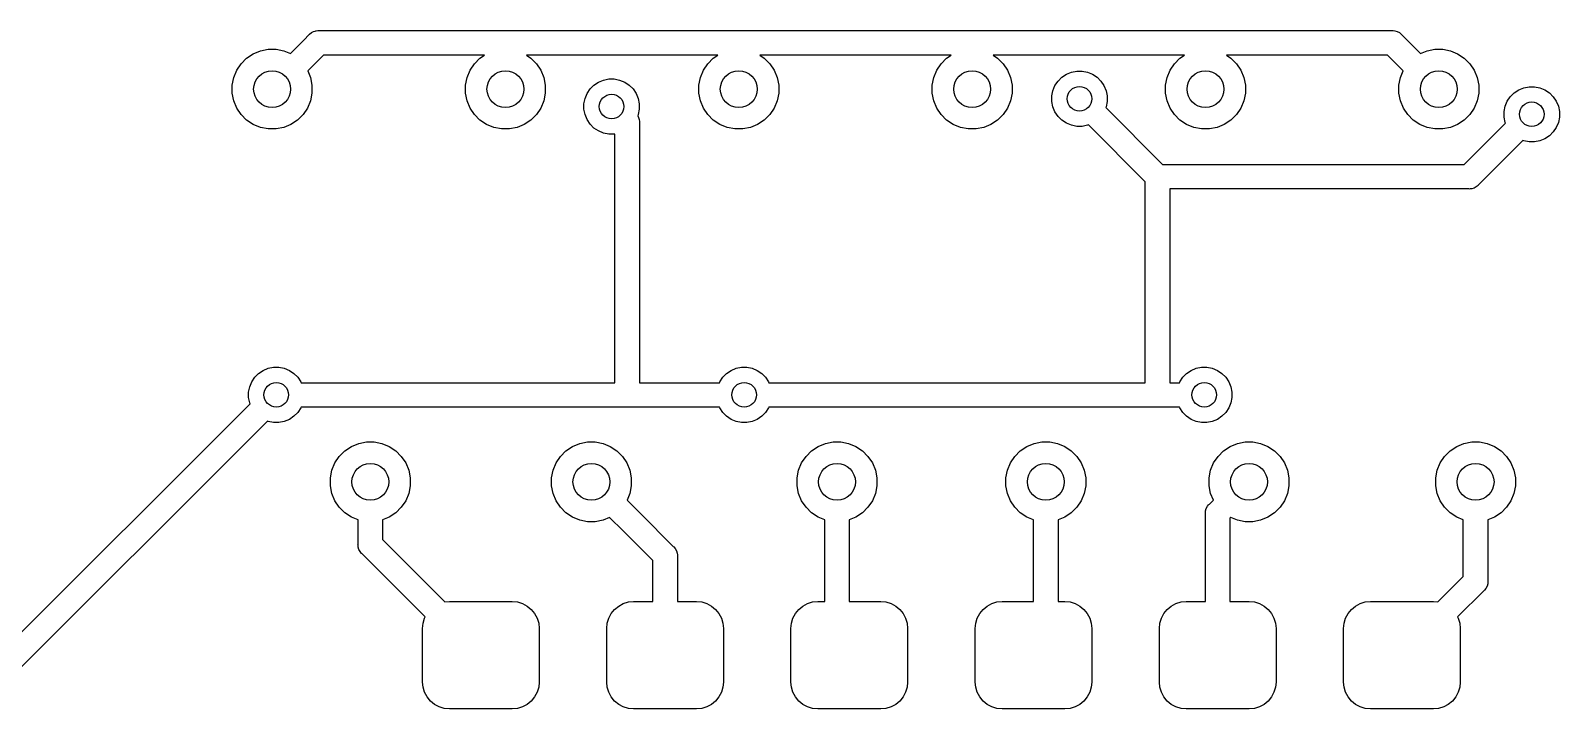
# Model space of a CAD drawing. Extents: x 1 to 84, y 1 to 137.
# Drawn here: x 20.23 to 32.68, y 125.76 to 131.38 of the extents above; entities that cross this region are included whole.
import ezdxf

# ---------------------------------------------------------------- set-up
doc = ezdxf.new("R2010")
doc.units = 0
doc.layers.add('BLACK', color=7, linetype='CONTINUOUS')

msp = doc.modelspace()

# ---------------------------------------------------------------- linework, layer by layer
at = {"layer": 'BLACK', "linetype": 'CONTINUOUS'}
for p, q in [((22.4578, 131.299), (22.5023, 131.344)), ((22.5023, 131.344), (22.5054, 131.348)), ((22.5054, 131.348), (22.5207, 131.36)), ((22.5207, 131.36), (22.538, 131.369)), ((22.538, 131.369), (22.5512, 131.373)), ((22.5512, 131.373), (22.5569, 131.375)), ((22.5569, 131.375), (22.5589, 131.375)), ((22.5589, 131.375), (22.5716, 131.377)), ((22.5716, 131.377), (22.5716, 131.377)), ((22.5716, 131.377), (22.5765, 131.377)), ((22.5765, 131.377), (22.5814, 131.377)), ((22.5814, 131.377), (24.0811, 131.377)), ((24.0811, 131.377), (24.086, 131.377)), ((24.086, 131.377), (24.0909, 131.377)), ((24.0909, 131.377), (25.9861, 131.377)), ((25.9861, 131.377), (25.991, 131.377)), ((25.991, 131.377), (25.9959, 131.377)), ((25.9959, 131.377), (27.8276, 131.377)), ((27.8276, 131.377), (27.8325, 131.377)), ((27.8325, 131.377), (27.8374, 131.377)), ((27.8374, 131.377), (29.8386, 131.377)), ((29.8386, 131.377), (29.8435, 131.377)), ((29.8435, 131.377), (29.8484, 131.377)), ((29.8484, 131.377), (31.3186, 131.377)), ((31.3186, 131.377), (31.3235, 131.377)), ((31.3235, 131.377), (31.3284, 131.377)), ((31.3284, 131.377), (31.3284, 131.377)), ((31.3284, 131.377), (31.3431, 131.375)), ((31.3431, 131.375), (31.362, 131.369)), ((31.362, 131.369), (31.3793, 131.36)), ((31.3793, 131.36), (31.3945, 131.348)), ((31.3945, 131.348), (31.3977, 131.344)), ((31.3977, 131.344), (31.5513, 131.19)), ((22.0461, 131.188), (22.1052, 131.213)), ((22.1052, 131.213), (22.168, 131.225)), ((22.168, 131.225), (22.232, 131.225)), ((22.232, 131.225), (22.2948, 131.213)), ((22.2948, 131.213), (22.3487, 131.19)), ((22.3487, 131.19), (22.4578, 131.299)), ((22.4578, 131.299), (22.4578, 131.299)), ((31.5513, 131.19), (31.6052, 131.213)), ((31.6052, 131.213), (31.668, 131.225)), ((31.668, 131.225), (31.732, 131.225)), ((31.732, 131.225), (31.7948, 131.213)), ((31.7948, 131.213), (31.8539, 131.188)), ((21.912, 131.054), (21.9476, 131.107)), ((21.9476, 131.107), (21.9928, 131.152)), ((21.9928, 131.152), (22.0461, 131.188)), ((22.5992, 131.158), (22.4902, 131.049)), ((22.6179, 131.177), (22.5992, 131.158)), ((22.5992, 131.158), (22.5992, 131.158)), ((23.9288, 131.177), (22.6179, 131.177)), ((23.812, 131.054), (23.8476, 131.107)), ((23.8476, 131.107), (23.8928, 131.152)), ((23.8928, 131.152), (23.9288, 131.177)), ((25.8288, 131.177), (24.2712, 131.177)), ((24.2712, 131.177), (24.3072, 131.152)), ((24.3072, 131.152), (24.3524, 131.107)), ((24.3524, 131.107), (24.388, 131.054)), ((25.712, 131.054), (25.7476, 131.107)), ((25.7476, 131.107), (25.7928, 131.152)), ((25.7928, 131.152), (25.8288, 131.177)), ((27.7288, 131.177), (26.1712, 131.177)), ((26.1712, 131.177), (26.2072, 131.152)), ((26.2072, 131.152), (26.2524, 131.107)), ((26.2524, 131.107), (26.288, 131.054)), ((27.612, 131.054), (27.6476, 131.107)), ((27.6476, 131.107), (27.6928, 131.152)), ((27.6928, 131.152), (27.7288, 131.177)), ((29.6288, 131.177), (28.0712, 131.177)), ((28.0712, 131.177), (28.1072, 131.152)), ((28.1072, 131.152), (28.1524, 131.107)), ((28.1524, 131.107), (28.188, 131.054)), ((29.512, 131.054), (29.5476, 131.107)), ((29.5476, 131.107), (29.5928, 131.152)), ((29.5928, 131.152), (29.6288, 131.177)), ((31.2821, 131.177), (29.9712, 131.177)), ((29.9712, 131.177), (30.0072, 131.152)), ((30.0072, 131.152), (30.0524, 131.107)), ((30.0524, 131.107), (30.088, 131.054)), ((31.4098, 131.049), (31.2821, 131.177)), ((31.8539, 131.188), (31.9072, 131.152)), ((31.9072, 131.152), (31.9524, 131.107)), ((31.9524, 131.107), (31.988, 131.054)), ((21.875, 130.932), (21.8875, 130.995)), ((21.8875, 130.995), (21.912, 131.054)), ((22.4902, 131.049), (22.5125, 130.995)), ((22.5125, 130.995), (22.525, 130.932)), ((23.775, 130.932), (23.7875, 130.995)), ((23.7875, 130.995), (23.812, 131.054)), ((24.388, 131.054), (24.4125, 130.995)), ((24.4125, 130.995), (24.425, 130.932)), ((24.8579, 130.957), (24.8989, 130.974)), ((24.8989, 130.974), (24.9423, 130.983)), ((24.9423, 130.983), (24.9867, 130.983)), ((24.9867, 130.983), (25.0301, 130.974)), ((25.0301, 130.974), (25.0711, 130.957)), ((25.675, 130.932), (25.6875, 130.995)), ((25.6875, 130.995), (25.712, 131.054)), ((26.288, 131.054), (26.3125, 130.995)), ((26.3125, 130.995), (26.325, 130.932)), ((27.575, 130.932), (27.5875, 130.995)), ((27.5875, 130.995), (27.612, 131.054)), ((28.188, 131.054), (28.2125, 130.995)), ((28.2125, 130.995), (28.225, 130.932)), ((28.5751, 130.928), (28.5997, 130.965)), ((28.5997, 130.965), (28.6311, 130.996)), ((28.6311, 130.996), (28.6679, 131.021)), ((28.6679, 131.021), (28.7089, 131.038)), ((28.7089, 131.038), (28.7523, 131.046)), ((28.7523, 131.046), (28.7967, 131.046)), ((28.7967, 131.046), (28.8401, 131.038)), ((28.8401, 131.038), (28.8811, 131.021)), ((28.8811, 131.021), (28.9179, 130.996)), ((28.9179, 130.996), (28.9493, 130.965)), ((28.9493, 130.965), (28.9739, 130.928)), ((29.475, 130.932), (29.4875, 130.995)), ((29.4875, 130.995), (29.512, 131.054)), ((30.088, 131.054), (30.1125, 130.995)), ((30.1125, 130.995), (30.125, 130.932)), ((31.375, 130.932), (31.3875, 130.995)), ((31.3875, 130.995), (31.4098, 131.049)), ((31.988, 131.054), (32.0125, 130.995)), ((32.0125, 130.995), (32.025, 130.932)), ((21.875, 130.868), (21.875, 130.932)), ((21.8875, 130.805), (21.875, 130.868)), ((22.525, 130.868), (22.5125, 130.805)), ((22.525, 130.932), (22.525, 130.868)), ((23.775, 130.868), (23.775, 130.932)), ((23.7875, 130.805), (23.775, 130.868)), ((24.425, 130.868), (24.4125, 130.805)), ((24.425, 130.932), (24.425, 130.868)), ((24.7481, 130.824), (24.7651, 130.865)), ((24.7651, 130.865), (24.7897, 130.901)), ((24.7897, 130.901), (24.8211, 130.933)), ((24.8211, 130.933), (24.8579, 130.957)), ((25.0711, 130.957), (25.1079, 130.933)), ((25.1079, 130.933), (25.1393, 130.901)), ((25.1393, 130.901), (25.1639, 130.865)), ((25.1639, 130.865), (25.1809, 130.824)), ((25.675, 130.868), (25.675, 130.932)), ((25.6875, 130.805), (25.675, 130.868)), ((26.325, 130.868), (26.3125, 130.805)), ((26.325, 130.932), (26.325, 130.868)), ((27.575, 130.868), (27.575, 130.932)), ((27.5875, 130.805), (27.575, 130.868)), ((28.225, 130.868), (28.2125, 130.805)), ((28.225, 130.932), (28.225, 130.868)), ((28.5495, 130.844), (28.5581, 130.887)), ((28.5495, 130.799), (28.5495, 130.844)), ((28.5581, 130.887), (28.5751, 130.928)), ((28.9739, 130.928), (28.9909, 130.887)), ((28.9909, 130.887), (28.9995, 130.844)), ((28.9995, 130.844), (28.9995, 130.799)), ((29.475, 130.868), (29.475, 130.932)), ((29.4875, 130.805), (29.475, 130.868)), ((30.125, 130.868), (30.1125, 130.805)), ((30.125, 130.932), (30.125, 130.868)), ((31.375, 130.868), (31.375, 130.932)), ((31.3875, 130.805), (31.375, 130.868)), ((32.025, 130.868), (32.0125, 130.805)), ((32.025, 130.932), (32.025, 130.868)), ((32.2827, 130.838), (32.3141, 130.869)), ((32.3141, 130.869), (32.3509, 130.894)), ((32.3509, 130.894), (32.3919, 130.911)), ((32.3919, 130.911), (32.4353, 130.919)), ((32.4353, 130.919), (32.4797, 130.919)), ((32.4797, 130.919), (32.5231, 130.911)), ((32.5231, 130.911), (32.5641, 130.894)), ((32.5641, 130.894), (32.6009, 130.869)), ((32.6009, 130.869), (32.6323, 130.838)), ((21.912, 130.746), (21.8875, 130.805)), ((21.9476, 130.693), (21.912, 130.746)), ((22.488, 130.746), (22.4524, 130.693)), ((22.5125, 130.805), (22.488, 130.746)), ((23.812, 130.746), (23.7875, 130.805)), ((23.8476, 130.693), (23.812, 130.746)), ((24.388, 130.746), (24.3524, 130.693)), ((24.4125, 130.805), (24.388, 130.746)), ((24.7395, 130.78), (24.7481, 130.824)), ((24.7395, 130.736), (24.7395, 130.78)), ((24.7481, 130.692), (24.7395, 130.736)), ((25.1809, 130.824), (25.1895, 130.78)), ((25.1895, 130.736), (25.1809, 130.692)), ((25.1895, 130.78), (25.1895, 130.736)), ((25.712, 130.746), (25.6875, 130.805)), ((25.7476, 130.693), (25.712, 130.746)), ((26.288, 130.746), (26.2524, 130.693)), ((26.3125, 130.805), (26.288, 130.746)), ((27.612, 130.746), (27.5875, 130.805)), ((27.6476, 130.693), (27.612, 130.746)), ((28.188, 130.746), (28.1524, 130.693)), ((28.2125, 130.805), (28.188, 130.746)), ((28.5581, 130.756), (28.5495, 130.799)), ((28.5751, 130.715), (28.5581, 130.756)), ((28.5997, 130.678), (28.5751, 130.715)), ((28.9909, 130.756), (28.9881, 130.749)), ((28.9881, 130.749), (29.4509, 130.286)), ((28.9995, 130.799), (28.9909, 130.756)), ((29.512, 130.746), (29.4875, 130.805)), ((29.5476, 130.693), (29.512, 130.746)), ((30.088, 130.746), (30.0524, 130.693)), ((30.1125, 130.805), (30.088, 130.746)), ((31.412, 130.746), (31.3875, 130.805)), ((31.4476, 130.693), (31.412, 130.746)), ((31.988, 130.746), (31.9524, 130.693)), ((32.0125, 130.805), (31.988, 130.746)), ((32.2325, 130.717), (32.2411, 130.76)), ((32.2325, 130.672), (32.2325, 130.717)), ((32.2411, 130.76), (32.2581, 130.801)), ((32.2581, 130.801), (32.2827, 130.838)), ((32.6323, 130.838), (32.6569, 130.801)), ((32.6569, 130.801), (32.6739, 130.76)), ((32.6739, 130.76), (32.6825, 130.717)), ((32.6825, 130.717), (32.6825, 130.672)), ((21.9928, 130.648), (21.9476, 130.693)), ((22.0461, 130.612), (21.9928, 130.648)), ((22.1052, 130.587), (22.0461, 130.612)), ((22.3539, 130.612), (22.2948, 130.587)), ((22.4072, 130.648), (22.3539, 130.612)), ((22.4524, 130.693), (22.4072, 130.648)), ((23.8928, 130.648), (23.8476, 130.693)), ((23.9461, 130.612), (23.8928, 130.648)), ((24.0052, 130.587), (23.9461, 130.612)), ((24.2539, 130.612), (24.1948, 130.587)), ((24.3072, 130.648), (24.2539, 130.612)), ((24.3524, 130.693), (24.3072, 130.648)), ((24.7651, 130.651), (24.7481, 130.692)), ((24.7897, 130.615), (24.7651, 130.651)), ((24.8211, 130.583), (24.7897, 130.615)), ((25.1809, 130.692), (25.177, 130.683)), ((25.177, 130.683), (25.1843, 130.669)), ((25.1843, 130.669), (25.1901, 130.651)), ((25.1901, 130.651), (25.1915, 130.636)), ((25.1915, 130.636), (25.1915, 130.636)), ((25.1915, 130.636), (25.192, 130.631)), ((25.192, 130.631), (25.1915, 130.626)), ((25.1915, 130.626), (25.1915, 128.508)), ((25.7928, 130.648), (25.7476, 130.693)), ((25.8461, 130.612), (25.7928, 130.648)), ((25.9052, 130.587), (25.8461, 130.612)), ((26.1539, 130.612), (26.0948, 130.587)), ((26.2072, 130.648), (26.1539, 130.612)), ((26.2524, 130.693), (26.2072, 130.648)), ((27.6928, 130.648), (27.6476, 130.693)), ((27.7461, 130.612), (27.6928, 130.648)), ((27.8052, 130.587), (27.7461, 130.612)), ((28.0539, 130.612), (27.9948, 130.587)), ((28.1072, 130.648), (28.0539, 130.612)), ((28.1524, 130.693), (28.1072, 130.648)), ((28.6311, 130.647), (28.5997, 130.678)), ((28.6679, 130.622), (28.6311, 130.647)), ((28.7089, 130.605), (28.6679, 130.622)), ((28.7523, 130.596), (28.7089, 130.605)), ((28.7967, 130.596), (28.7523, 130.596)), ((28.8401, 130.605), (28.7967, 130.596)), ((28.8467, 130.608), (28.8401, 130.605)), ((29.3095, 130.145), (28.8467, 130.608)), ((29.5928, 130.648), (29.5476, 130.693)), ((29.6461, 130.612), (29.5928, 130.648)), ((29.7052, 130.587), (29.6461, 130.612)), ((29.9539, 130.612), (29.8948, 130.587)), ((30.0072, 130.648), (29.9539, 130.612)), ((30.0524, 130.693), (30.0072, 130.648)), ((31.4928, 130.648), (31.4476, 130.693)), ((31.5461, 130.612), (31.4928, 130.648)), ((31.6052, 130.587), (31.5461, 130.612)), ((31.8539, 130.612), (31.7948, 130.587)), ((31.9072, 130.648), (31.8539, 130.612)), ((31.9524, 130.693), (31.9072, 130.648)), ((31.9081, 130.286), (32.2439, 130.622)), ((32.2411, 130.629), (32.2325, 130.672)), ((32.2439, 130.622), (32.2411, 130.629)), ((32.6739, 130.629), (32.6569, 130.588)), ((32.6825, 130.672), (32.6739, 130.629)), ((22.168, 130.575), (22.1052, 130.587)), ((22.232, 130.575), (22.168, 130.575)), ((22.2948, 130.587), (22.232, 130.575)), ((24.068, 130.575), (24.0052, 130.587)), ((24.132, 130.575), (24.068, 130.575)), ((24.1948, 130.587), (24.132, 130.575)), ((24.8579, 130.559), (24.8211, 130.583)), ((24.8989, 130.542), (24.8579, 130.559)), ((24.9423, 130.533), (24.8989, 130.542)), ((24.9867, 130.533), (24.9423, 130.533)), ((24.9915, 130.534), (24.9867, 130.533)), ((24.9915, 128.508), (24.9915, 130.534)), ((25.968, 130.575), (25.9052, 130.587)), ((26.032, 130.575), (25.968, 130.575)), ((26.0948, 130.587), (26.032, 130.575)), ((27.868, 130.575), (27.8052, 130.587)), ((27.932, 130.575), (27.868, 130.575)), ((27.9948, 130.587), (27.932, 130.575)), ((29.768, 130.575), (29.7052, 130.587)), ((29.832, 130.575), (29.768, 130.575)), ((29.8948, 130.587), (29.832, 130.575)), ((31.668, 130.575), (31.6052, 130.587)), ((31.732, 130.575), (31.668, 130.575)), ((31.7948, 130.587), (31.732, 130.575)), ((32.3853, 130.481), (32.0237, 130.119)), ((32.3919, 130.478), (32.3853, 130.481)), ((32.4353, 130.469), (32.3919, 130.478)), ((32.4797, 130.469), (32.4353, 130.469)), ((32.5231, 130.478), (32.4797, 130.469)), ((32.5641, 130.495), (32.5231, 130.478)), ((32.6009, 130.52), (32.5641, 130.495)), ((32.6323, 130.551), (32.6009, 130.52)), ((32.6569, 130.588), (32.6323, 130.551)), ((29.4509, 130.286), (31.9081, 130.286)), ((29.3095, 128.508), (29.3095, 130.145)), ((31.988, 130.094), (31.9691, 130.088)), ((32.0053, 130.103), (31.988, 130.094)), ((32.0206, 130.115), (32.0053, 130.103)), ((32.0237, 130.119), (32.0206, 130.115)), ((31.9446, 130.087), (29.5095, 130.087)), ((29.5095, 130.087), (29.5095, 128.508)), ((31.9495, 130.086), (31.9446, 130.087)), ((31.9544, 130.087), (31.9495, 130.086)), ((31.9691, 130.088), (31.9544, 130.087)), ((31.9544, 130.087), (31.9544, 130.087)), ((22.0906, 128.583), (22.1274, 128.608)), ((22.1274, 128.608), (22.1684, 128.625)), ((22.1684, 128.625), (22.2118, 128.633)), ((22.2118, 128.633), (22.2562, 128.633)), ((22.2562, 128.633), (22.2996, 128.625)), ((22.2996, 128.625), (22.3406, 128.608)), ((22.3406, 128.608), (22.3774, 128.583)), ((25.9006, 128.583), (25.9374, 128.608)), ((25.9374, 128.608), (25.9784, 128.625)), ((25.9784, 128.625), (26.0218, 128.633)), ((26.0218, 128.633), (26.0662, 128.633)), ((26.0662, 128.633), (26.1096, 128.625)), ((26.1096, 128.625), (26.1506, 128.608)), ((26.1506, 128.608), (26.1874, 128.583)), ((29.6471, 128.583), (29.6839, 128.608)), ((29.6839, 128.608), (29.7249, 128.625)), ((29.7249, 128.625), (29.7683, 128.633)), ((29.7683, 128.633), (29.8127, 128.633)), ((29.8127, 128.633), (29.8561, 128.625)), ((29.8561, 128.625), (29.8971, 128.608)), ((29.8971, 128.608), (29.9339, 128.583)), ((22.009, 128.431), (22.0176, 128.474)), ((22.0176, 128.474), (22.0346, 128.515)), ((22.0346, 128.515), (22.0592, 128.552)), ((22.0592, 128.552), (22.0906, 128.583)), ((22.3774, 128.583), (22.4088, 128.552)), ((22.4088, 128.552), (22.4334, 128.515)), ((22.4334, 128.515), (22.4361, 128.508)), ((22.4361, 128.508), (24.9915, 128.508)), ((25.1915, 128.508), (25.8419, 128.508)), ((25.8419, 128.508), (25.8446, 128.515)), ((25.8446, 128.515), (25.8692, 128.552)), ((25.8692, 128.552), (25.9006, 128.583)), ((26.1874, 128.583), (26.2188, 128.552)), ((26.2188, 128.552), (26.2434, 128.515)), ((26.2434, 128.515), (26.2461, 128.508)), ((26.2461, 128.508), (29.3095, 128.508)), ((29.5095, 128.508), (29.5884, 128.508)), ((29.5884, 128.508), (29.5911, 128.515)), ((29.5911, 128.515), (29.6157, 128.552)), ((29.6157, 128.552), (29.6471, 128.583)), ((29.9339, 128.583), (29.9653, 128.552)), ((29.9653, 128.552), (29.9899, 128.515)), ((29.9899, 128.515), (30.0069, 128.474)), ((30.0069, 128.474), (30.0155, 128.431)), ((22.009, 128.386), (22.009, 128.431)), ((22.0176, 128.343), (22.009, 128.386)), ((30.0155, 128.386), (30.0069, 128.343)), ((30.0155, 128.431), (30.0155, 128.386)), ((19.5633, 125.879), (22.0204, 128.336)), ((22.0204, 128.336), (22.0176, 128.343)), ((22.3774, 128.234), (22.3406, 128.209)), ((22.4088, 128.265), (22.3774, 128.234)), ((22.4334, 128.302), (22.4088, 128.265)), ((22.4361, 128.308), (22.4334, 128.302)), ((25.0866, 128.308), (22.4361, 128.308)), ((25.0915, 128.308), (25.0866, 128.308)), ((25.0964, 128.308), (25.0915, 128.308)), ((25.8419, 128.308), (25.0964, 128.308)), ((25.8446, 128.302), (25.8419, 128.308)), ((25.8692, 128.265), (25.8446, 128.302)), ((25.9006, 128.234), (25.8692, 128.265)), ((25.9374, 128.209), (25.9006, 128.234)), ((26.1874, 128.234), (26.1506, 128.209)), ((26.2188, 128.265), (26.1874, 128.234)), ((26.2434, 128.302), (26.2188, 128.265)), ((26.2461, 128.308), (26.2434, 128.302)), ((29.4046, 128.308), (26.2461, 128.308)), ((29.4095, 128.308), (29.4046, 128.308)), ((29.4144, 128.308), (29.4095, 128.308)), ((29.5884, 128.308), (29.4144, 128.308)), ((29.5911, 128.302), (29.5884, 128.308)), ((29.6157, 128.265), (29.5911, 128.302)), ((29.6471, 128.234), (29.6157, 128.265)), ((29.6839, 128.209), (29.6471, 128.234)), ((29.9339, 128.234), (29.8971, 128.209)), ((29.9653, 128.265), (29.9339, 128.234)), ((29.9899, 128.302), (29.9653, 128.265)), ((30.0069, 128.343), (29.9899, 128.302)), ((22.1618, 128.195), (19.7305, 125.764)), ((22.1684, 128.192), (22.1618, 128.195)), ((22.2118, 128.183), (22.1684, 128.192)), ((22.2562, 128.183), (22.2118, 128.183)), ((22.2996, 128.192), (22.2562, 128.183)), ((22.3406, 128.209), (22.2996, 128.192)), ((25.9784, 128.192), (25.9374, 128.209)), ((26.0218, 128.183), (25.9784, 128.192)), ((26.0662, 128.183), (26.0218, 128.183)), ((26.1096, 128.192), (26.0662, 128.183)), ((26.1506, 128.209), (26.1096, 128.192)), ((29.7249, 128.192), (29.6839, 128.209)), ((29.7683, 128.183), (29.7249, 128.192)), ((29.8127, 128.183), (29.7683, 128.183)), ((29.8561, 128.192), (29.8127, 128.183)), ((29.8971, 128.209), (29.8561, 128.192)), ((22.7928, 127.952), (22.8461, 127.988)), ((22.8461, 127.988), (22.9052, 128.013)), ((22.9052, 128.013), (22.968, 128.025)), ((22.968, 128.025), (23.032, 128.025)), ((23.032, 128.025), (23.0948, 128.013)), ((23.0948, 128.013), (23.1539, 127.988)), ((23.1539, 127.988), (23.2072, 127.952)), ((24.5928, 127.952), (24.646, 127.988)), ((24.646, 127.988), (24.7052, 128.013)), ((24.7052, 128.013), (24.768, 128.025)), ((24.768, 128.025), (24.832, 128.025)), ((24.832, 128.025), (24.8948, 128.013)), ((24.8948, 128.013), (24.9539, 127.988)), ((24.9539, 127.988), (25.0072, 127.952)), ((26.5928, 127.952), (26.6461, 127.988)), ((26.6461, 127.988), (26.7052, 128.013)), ((26.7052, 128.013), (26.768, 128.025)), ((26.768, 128.025), (26.832, 128.025)), ((26.832, 128.025), (26.8948, 128.013)), ((26.8948, 128.013), (26.9539, 127.988)), ((26.9539, 127.988), (27.0072, 127.952)), ((28.2928, 127.952), (28.3461, 127.988)), ((28.3461, 127.988), (28.4052, 128.013)), ((28.4052, 128.013), (28.468, 128.025)), ((28.468, 128.025), (28.532, 128.025)), ((28.532, 128.025), (28.5948, 128.013)), ((28.5948, 128.013), (28.6539, 127.988)), ((28.6539, 127.988), (28.7072, 127.952)), ((29.9478, 127.952), (30.0011, 127.988)), ((30.0011, 127.988), (30.0602, 128.013)), ((30.0602, 128.013), (30.123, 128.025)), ((30.123, 128.025), (30.187, 128.025)), ((30.187, 128.025), (30.2498, 128.013)), ((30.2498, 128.013), (30.309, 127.988)), ((30.309, 127.988), (30.3622, 127.952)), ((31.7928, 127.952), (31.8461, 127.988)), ((31.8461, 127.988), (31.9052, 128.013)), ((31.9052, 128.013), (31.968, 128.025)), ((31.968, 128.025), (32.032, 128.025)), ((32.032, 128.025), (32.0948, 128.013)), ((32.0948, 128.013), (32.1539, 127.988)), ((32.1539, 127.988), (32.2072, 127.952)), ((22.6875, 127.795), (22.712, 127.854)), ((22.712, 127.854), (22.7476, 127.907)), ((22.7476, 127.907), (22.7928, 127.952)), ((23.2072, 127.952), (23.2524, 127.907)), ((23.2524, 127.907), (23.288, 127.854)), ((23.288, 127.854), (23.3125, 127.795)), ((24.4875, 127.795), (24.512, 127.854)), ((24.512, 127.854), (24.5475, 127.907)), ((24.5475, 127.907), (24.5928, 127.952)), ((25.0072, 127.952), (25.0524, 127.907)), ((25.0524, 127.907), (25.088, 127.854)), ((25.088, 127.854), (25.1125, 127.795)), ((26.4875, 127.795), (26.512, 127.854)), ((26.512, 127.854), (26.5476, 127.907)), ((26.5476, 127.907), (26.5928, 127.952)), ((27.0072, 127.952), (27.0524, 127.907)), ((27.0524, 127.907), (27.088, 127.854)), ((27.088, 127.854), (27.1125, 127.795)), ((28.1875, 127.795), (28.212, 127.854)), ((28.212, 127.854), (28.2476, 127.907)), ((28.2476, 127.907), (28.2928, 127.952)), ((28.7072, 127.952), (28.7524, 127.907)), ((28.7524, 127.907), (28.788, 127.854)), ((28.788, 127.854), (28.8125, 127.795)), ((29.8425, 127.795), (29.867, 127.854)), ((29.867, 127.854), (29.9026, 127.907)), ((29.9026, 127.907), (29.9478, 127.952)), ((30.3622, 127.952), (30.4075, 127.907)), ((30.4075, 127.907), (30.443, 127.854)), ((30.443, 127.854), (30.4675, 127.795)), ((31.6875, 127.795), (31.712, 127.854)), ((31.712, 127.854), (31.7476, 127.907)), ((31.7476, 127.907), (31.7928, 127.952)), ((32.2072, 127.952), (32.2524, 127.907)), ((32.2524, 127.907), (32.288, 127.854)), ((32.288, 127.854), (32.3125, 127.795)), ((22.675, 127.732), (22.6875, 127.795)), ((22.675, 127.668), (22.675, 127.732)), ((23.3125, 127.795), (23.325, 127.732)), ((23.325, 127.732), (23.325, 127.668)), ((24.475, 127.732), (24.4875, 127.795)), ((24.475, 127.668), (24.475, 127.732)), ((25.1125, 127.795), (25.125, 127.732)), ((25.125, 127.732), (25.125, 127.668)), ((26.475, 127.732), (26.4875, 127.795)), ((26.475, 127.668), (26.475, 127.732)), ((27.1125, 127.795), (27.125, 127.732)), ((27.125, 127.732), (27.125, 127.668)), ((28.175, 127.732), (28.1875, 127.795)), ((28.175, 127.668), (28.175, 127.732)), ((28.8125, 127.795), (28.825, 127.732)), ((28.825, 127.732), (28.825, 127.668)), ((29.83, 127.732), (29.8425, 127.795)), ((29.83, 127.668), (29.83, 127.732)), ((30.4675, 127.795), (30.48, 127.732)), ((30.48, 127.732), (30.48, 127.668)), ((31.675, 127.732), (31.6875, 127.795)), ((31.675, 127.668), (31.675, 127.732)), ((32.3125, 127.795), (32.325, 127.732)), ((32.325, 127.732), (32.325, 127.668)), ((22.6875, 127.605), (22.675, 127.668)), ((22.712, 127.546), (22.6875, 127.605)), ((23.3125, 127.605), (23.288, 127.546)), ((23.325, 127.668), (23.3125, 127.605)), ((24.4875, 127.605), (24.475, 127.668)), ((24.512, 127.546), (24.4875, 127.605)), ((25.1125, 127.605), (25.0902, 127.551)), ((25.125, 127.668), (25.1125, 127.605)), ((26.4875, 127.605), (26.475, 127.668)), ((26.512, 127.546), (26.4875, 127.605)), ((27.1125, 127.605), (27.088, 127.546)), ((27.125, 127.668), (27.1125, 127.605)), ((28.1875, 127.605), (28.175, 127.668)), ((28.212, 127.546), (28.1875, 127.605)), ((28.8125, 127.605), (28.788, 127.546)), ((28.825, 127.668), (28.8125, 127.605)), ((29.8425, 127.605), (29.83, 127.668)), ((29.8648, 127.551), (29.8425, 127.605)), ((30.4675, 127.605), (30.443, 127.546)), ((30.48, 127.668), (30.4675, 127.605)), ((31.6875, 127.605), (31.675, 127.668)), ((31.712, 127.546), (31.6875, 127.605)), ((32.3125, 127.605), (32.288, 127.546)), ((32.325, 127.668), (32.3125, 127.605)), ((22.7476, 127.493), (22.712, 127.546)), ((22.7928, 127.448), (22.7476, 127.493)), ((23.2524, 127.493), (23.2072, 127.448)), ((23.288, 127.546), (23.2524, 127.493)), ((24.5475, 127.493), (24.512, 127.546)), ((24.5928, 127.448), (24.5475, 127.493)), ((25.0902, 127.551), (25.1992, 127.442)), ((26.5476, 127.493), (26.512, 127.546)), ((26.5928, 127.448), (26.5476, 127.493)), ((27.0524, 127.493), (27.0072, 127.448)), ((27.088, 127.546), (27.0524, 127.493)), ((28.2476, 127.493), (28.212, 127.546)), ((28.2928, 127.448), (28.2476, 127.493)), ((28.7524, 127.493), (28.7072, 127.448)), ((28.788, 127.546), (28.7524, 127.493)), ((29.8014, 127.465), (29.8072, 127.483)), ((29.8072, 127.483), (29.8165, 127.501)), ((29.8165, 127.501), (29.8258, 127.512)), ((29.8258, 127.512), (29.8289, 127.516)), ((29.8289, 127.516), (29.8328, 127.519)), ((29.8328, 127.519), (29.8648, 127.551)), ((30.4075, 127.493), (30.3622, 127.448)), ((30.443, 127.546), (30.4075, 127.493)), ((31.7476, 127.493), (31.712, 127.546)), ((31.7928, 127.448), (31.7476, 127.493)), ((32.2524, 127.493), (32.2072, 127.448)), ((32.288, 127.546), (32.2524, 127.493)), ((22.8461, 127.412), (22.7928, 127.448)), ((22.9, 127.39), (22.8461, 127.412)), ((22.9, 127.192), (22.9, 127.39)), ((23.1539, 127.412), (23.1, 127.39)), ((23.1, 127.39), (23.1, 127.229)), ((23.2072, 127.448), (23.1539, 127.412)), ((24.646, 127.412), (24.5928, 127.448)), ((24.7052, 127.387), (24.646, 127.412)), ((24.768, 127.375), (24.7052, 127.387)), ((24.832, 127.375), (24.768, 127.375)), ((24.8948, 127.387), (24.832, 127.375)), ((24.9487, 127.41), (24.8948, 127.387)), ((25.0577, 127.301), (24.9487, 127.41)), ((25.1992, 127.442), (25.1992, 127.442)), ((25.1992, 127.442), (25.4672, 127.174)), ((26.6461, 127.412), (26.5928, 127.448)), ((26.7, 127.39), (26.6461, 127.412)), ((26.7, 126.725), (26.7, 127.39)), ((26.9539, 127.412), (26.9, 127.39)), ((26.9, 127.39), (26.9, 126.725)), ((27.0072, 127.448), (26.9539, 127.412)), ((28.3461, 127.412), (28.2928, 127.448)), ((28.4, 127.39), (28.3461, 127.412)), ((28.4, 126.725), (28.4, 127.39)), ((28.6539, 127.412), (28.6, 127.39)), ((28.6, 127.39), (28.6, 126.725)), ((28.7072, 127.448), (28.6539, 127.412)), ((29.7995, 127.445), (29.8014, 127.465)), ((29.8, 127.44), (29.7995, 127.445)), ((29.8, 126.725), (29.8, 127.44)), ((30.0063, 127.41), (30, 127.404)), ((30, 127.404), (30, 126.725)), ((30.0602, 127.387), (30.0063, 127.41)), ((30.123, 127.375), (30.0602, 127.387)), ((30.187, 127.375), (30.123, 127.375)), ((30.2498, 127.387), (30.187, 127.375)), ((30.309, 127.412), (30.2498, 127.387)), ((30.3622, 127.448), (30.309, 127.412)), ((31.8461, 127.412), (31.7928, 127.448)), ((31.9, 127.39), (31.8461, 127.412)), ((31.9, 126.929), (31.9, 127.39)), ((32.1539, 127.412), (32.1, 127.39)), ((32.1, 127.39), (32.1, 126.892)), ((32.2072, 127.448), (32.1539, 127.412)), ((23.1, 127.229), (23.6075, 126.721)), ((25.0578, 127.301), (25.0577, 127.301)), ((25.3, 127.059), (25.0578, 127.301)), ((22.8995, 127.188), (22.9, 127.192)), ((22.9, 127.183), (22.8995, 127.188)), ((22.9014, 127.168), (22.9, 127.183)), ((22.9, 127.183), (22.9, 127.183)), ((22.9072, 127.149), (22.9014, 127.168)), ((22.9165, 127.132), (22.9072, 127.149)), ((22.9289, 127.116), (22.9165, 127.132)), ((22.9328, 127.113), (22.9289, 127.116)), ((23.4467, 126.599), (22.9328, 127.113)), ((25.4672, 127.174), (25.4711, 127.171)), ((25.4711, 127.171), (25.4835, 127.156)), ((25.4835, 127.156), (25.4928, 127.138)), ((25.4928, 127.138), (25.4986, 127.12)), ((25.4986, 127.12), (25.5, 127.105)), ((25.5, 127.105), (25.5, 127.105)), ((25.5, 127.105), (25.5005, 127.1)), ((25.3, 126.725), (25.3, 127.059)), ((25.5005, 127.1), (25.5, 127.095)), ((25.5, 127.095), (25.5, 126.725)), ((31.6925, 126.721), (31.9, 126.929)), ((32.0986, 126.868), (32.0928, 126.849)), ((32.1, 126.883), (32.0986, 126.868)), ((32.1, 126.892), (32.1005, 126.887)), ((32.1005, 126.887), (32.1, 126.883)), ((32.1, 126.883), (32.1, 126.883)), ((32.0672, 126.813), (31.8533, 126.599)), ((32.0711, 126.816), (32.0672, 126.813)), ((32.0835, 126.832), (32.0711, 126.816)), ((32.0928, 126.849), (32.0835, 126.832)), ((23.6075, 126.721), (23.6437, 126.725)), ((23.6437, 126.725), (24.1562, 126.725)), ((24.1562, 126.725), (24.1989, 126.721)), ((24.1989, 126.721), (24.24, 126.708)), ((24.24, 126.708), (24.2778, 126.688)), ((24.2778, 126.688), (24.3109, 126.661)), ((24.3109, 126.661), (24.3381, 126.628)), ((24.3381, 126.628), (24.3583, 126.59)), ((24.9417, 126.59), (24.9619, 126.628)), ((24.9619, 126.628), (24.9891, 126.661)), ((24.9891, 126.661), (25.0222, 126.688)), ((25.0222, 126.688), (25.06, 126.708)), ((25.06, 126.708), (25.1011, 126.721)), ((25.1011, 126.721), (25.1437, 126.725)), ((25.1437, 126.725), (25.3, 126.725)), ((25.5, 126.725), (25.6562, 126.725)), ((25.6562, 126.725), (25.6989, 126.721)), ((25.6989, 126.721), (25.74, 126.708)), ((25.74, 126.708), (25.7778, 126.688)), ((25.7778, 126.688), (25.8109, 126.661)), ((25.8109, 126.661), (25.8381, 126.628)), ((25.8381, 126.628), (25.8583, 126.59)), ((26.4417, 126.59), (26.4619, 126.628)), ((26.4619, 126.628), (26.4891, 126.661)), ((26.4891, 126.661), (26.5222, 126.688)), ((26.5222, 126.688), (26.56, 126.708)), ((26.56, 126.708), (26.6011, 126.721)), ((26.6011, 126.721), (26.6437, 126.725)), ((26.6437, 126.725), (26.7, 126.725)), ((26.9, 126.725), (27.1562, 126.725)), ((27.1562, 126.725), (27.1989, 126.721)), ((27.1989, 126.721), (27.24, 126.708)), ((27.24, 126.708), (27.2778, 126.688)), ((27.2778, 126.688), (27.3109, 126.661)), ((27.3109, 126.661), (27.3381, 126.628)), ((27.3381, 126.628), (27.3583, 126.59)), ((27.9417, 126.59), (27.9619, 126.628)), ((27.9619, 126.628), (27.9891, 126.661)), ((27.9891, 126.661), (28.0222, 126.688)), ((28.0222, 126.688), (28.06, 126.708)), ((28.06, 126.708), (28.1011, 126.721)), ((28.1011, 126.721), (28.1437, 126.725)), ((28.1437, 126.725), (28.4, 126.725)), ((28.6, 126.725), (28.6562, 126.725)), ((28.6562, 126.725), (28.6989, 126.721)), ((28.6989, 126.721), (28.74, 126.708)), ((28.74, 126.708), (28.7778, 126.688)), ((28.7778, 126.688), (28.8109, 126.661)), ((28.8109, 126.661), (28.8381, 126.628)), ((28.8381, 126.628), (28.8583, 126.59)), ((29.4417, 126.59), (29.4619, 126.628)), ((29.4619, 126.628), (29.4891, 126.661)), ((29.4891, 126.661), (29.5222, 126.688)), ((29.5222, 126.688), (29.56, 126.708)), ((29.56, 126.708), (29.6011, 126.721)), ((29.6011, 126.721), (29.6437, 126.725)), ((29.6437, 126.725), (29.8, 126.725)), ((30, 126.725), (30.1562, 126.725)), ((30.1562, 126.725), (30.1989, 126.721)), ((30.1989, 126.721), (30.24, 126.708)), ((30.24, 126.708), (30.2778, 126.688)), ((30.2778, 126.688), (30.3109, 126.661)), ((30.3109, 126.661), (30.3381, 126.628)), ((30.3381, 126.628), (30.3583, 126.59)), ((30.9417, 126.59), (30.9619, 126.628)), ((30.9619, 126.628), (30.9891, 126.661)), ((30.9891, 126.661), (31.0222, 126.688)), ((31.0222, 126.688), (31.06, 126.708)), ((31.06, 126.708), (31.1011, 126.721)), ((31.1011, 126.721), (31.1437, 126.725)), ((31.1437, 126.725), (31.6562, 126.725)), ((31.6562, 126.725), (31.6925, 126.721)), ((23.425, 126.506), (23.4292, 126.549)), ((23.425, 126.069), (23.425, 126.506)), ((23.4292, 126.549), (23.4417, 126.59)), ((23.4417, 126.59), (23.4467, 126.599)), ((24.3583, 126.59), (24.3708, 126.549)), ((24.3708, 126.549), (24.375, 126.506)), ((24.375, 126.506), (24.375, 126.069)), ((24.925, 126.506), (24.9292, 126.549)), ((24.925, 126.069), (24.925, 126.506)), ((24.9292, 126.549), (24.9417, 126.59)), ((25.8583, 126.59), (25.8708, 126.549)), ((25.8708, 126.549), (25.875, 126.506)), ((25.875, 126.506), (25.875, 126.069)), ((26.425, 126.506), (26.4292, 126.549)), ((26.425, 126.069), (26.425, 126.506)), ((26.4292, 126.549), (26.4417, 126.59)), ((27.3583, 126.59), (27.3708, 126.549)), ((27.3708, 126.549), (27.375, 126.506)), ((27.375, 126.506), (27.375, 126.069)), ((27.925, 126.506), (27.9292, 126.549)), ((27.925, 126.069), (27.925, 126.506)), ((27.9292, 126.549), (27.9417, 126.59)), ((28.8583, 126.59), (28.8708, 126.549)), ((28.8708, 126.549), (28.875, 126.506)), ((28.875, 126.506), (28.875, 126.069)), ((29.425, 126.506), (29.4292, 126.549)), ((29.425, 126.069), (29.425, 126.506)), ((29.4292, 126.549), (29.4417, 126.59)), ((30.3583, 126.59), (30.3708, 126.549)), ((30.3708, 126.549), (30.375, 126.506)), ((30.375, 126.506), (30.375, 126.069)), ((30.925, 126.506), (30.9292, 126.549)), ((30.925, 126.069), (30.925, 126.506)), ((30.9292, 126.549), (30.9417, 126.59)), ((31.8533, 126.599), (31.8583, 126.59)), ((31.8583, 126.59), (31.8708, 126.549)), ((31.8708, 126.549), (31.875, 126.506)), ((31.875, 126.506), (31.875, 126.069)), ((23.4292, 126.026), (23.425, 126.069)), ((23.4417, 125.985), (23.4292, 126.026)), ((23.4619, 125.947), (23.4417, 125.985)), ((24.3583, 125.985), (24.3381, 125.947)), ((24.3708, 126.026), (24.3583, 125.985)), ((24.375, 126.069), (24.3708, 126.026)), ((24.9292, 126.026), (24.925, 126.069)), ((24.9417, 125.985), (24.9292, 126.026)), ((24.9619, 125.947), (24.9417, 125.985)), ((25.8583, 125.985), (25.8381, 125.947)), ((25.8708, 126.026), (25.8583, 125.985)), ((25.875, 126.069), (25.8708, 126.026)), ((26.4292, 126.026), (26.425, 126.069)), ((26.4417, 125.985), (26.4292, 126.026)), ((26.4619, 125.947), (26.4417, 125.985)), ((27.3583, 125.985), (27.3381, 125.947)), ((27.3708, 126.026), (27.3583, 125.985)), ((27.375, 126.069), (27.3708, 126.026)), ((27.9292, 126.026), (27.925, 126.069)), ((27.9417, 125.985), (27.9292, 126.026)), ((27.9619, 125.947), (27.9417, 125.985)), ((28.8583, 125.985), (28.8381, 125.947)), ((28.8708, 126.026), (28.8583, 125.985)), ((28.875, 126.069), (28.8708, 126.026)), ((29.4292, 126.026), (29.425, 126.069)), ((29.4417, 125.985), (29.4292, 126.026)), ((29.4619, 125.947), (29.4417, 125.985)), ((30.3583, 125.985), (30.3381, 125.947)), ((30.3708, 126.026), (30.3583, 125.985)), ((30.375, 126.069), (30.3708, 126.026)), ((30.9292, 126.026), (30.925, 126.069)), ((30.9417, 125.985), (30.9292, 126.026)), ((30.9619, 125.947), (30.9417, 125.985)), ((31.8583, 125.985), (31.8381, 125.947)), ((31.8708, 126.026), (31.8583, 125.985)), ((31.875, 126.069), (31.8708, 126.026)), ((23.4891, 125.914), (23.4619, 125.947)), ((23.5222, 125.887), (23.4891, 125.914)), ((23.56, 125.867), (23.5222, 125.887)), ((23.6011, 125.854), (23.56, 125.867)), ((24.24, 125.867), (24.1989, 125.854)), ((24.2778, 125.887), (24.24, 125.867)), ((24.3109, 125.914), (24.2778, 125.887)), ((24.3381, 125.947), (24.3109, 125.914)), ((24.9891, 125.914), (24.9619, 125.947)), ((25.0222, 125.887), (24.9891, 125.914)), ((25.06, 125.867), (25.0222, 125.887)), ((25.1011, 125.854), (25.06, 125.867)), ((25.74, 125.867), (25.6989, 125.854)), ((25.7778, 125.887), (25.74, 125.867)), ((25.8109, 125.914), (25.7778, 125.887)), ((25.8381, 125.947), (25.8109, 125.914)), ((26.4891, 125.914), (26.4619, 125.947)), ((26.5222, 125.887), (26.4891, 125.914)), ((26.56, 125.867), (26.5222, 125.887)), ((26.6011, 125.854), (26.56, 125.867)), ((27.24, 125.867), (27.1989, 125.854)), ((27.2778, 125.887), (27.24, 125.867)), ((27.3109, 125.914), (27.2778, 125.887)), ((27.3381, 125.947), (27.3109, 125.914)), ((27.9891, 125.914), (27.9619, 125.947)), ((28.0222, 125.887), (27.9891, 125.914)), ((28.06, 125.867), (28.0222, 125.887)), ((28.1011, 125.854), (28.06, 125.867)), ((28.74, 125.867), (28.6989, 125.854)), ((28.7778, 125.887), (28.74, 125.867)), ((28.8109, 125.914), (28.7778, 125.887)), ((28.8381, 125.947), (28.8109, 125.914)), ((29.4891, 125.914), (29.4619, 125.947)), ((29.5222, 125.887), (29.4891, 125.914)), ((29.56, 125.867), (29.5222, 125.887)), ((29.6011, 125.854), (29.56, 125.867)), ((30.24, 125.867), (30.1989, 125.854)), ((30.2778, 125.887), (30.24, 125.867)), ((30.3109, 125.914), (30.2778, 125.887)), ((30.3381, 125.947), (30.3109, 125.914)), ((30.9891, 125.914), (30.9619, 125.947)), ((31.0222, 125.887), (30.9891, 125.914)), ((31.06, 125.867), (31.0222, 125.887)), ((31.1011, 125.854), (31.06, 125.867)), ((31.74, 125.867), (31.6989, 125.854)), ((31.7778, 125.887), (31.74, 125.867)), ((31.8109, 125.914), (31.7778, 125.887)), ((31.8381, 125.947), (31.8109, 125.914)), ((23.6437, 125.85), (23.6011, 125.854)), ((24.1562, 125.85), (23.6437, 125.85)), ((24.1989, 125.854), (24.1562, 125.85)), ((25.1437, 125.85), (25.1011, 125.854)), ((25.6562, 125.85), (25.1437, 125.85)), ((25.6989, 125.854), (25.6562, 125.85)), ((26.6437, 125.85), (26.6011, 125.854)), ((27.1562, 125.85), (26.6437, 125.85)), ((27.1989, 125.854), (27.1562, 125.85)), ((28.1437, 125.85), (28.1011, 125.854)), ((28.6562, 125.85), (28.1437, 125.85)), ((28.6989, 125.854), (28.6562, 125.85)), ((29.6437, 125.85), (29.6011, 125.854)), ((30.1562, 125.85), (29.6437, 125.85)), ((30.1989, 125.854), (30.1562, 125.85)), ((31.1437, 125.85), (31.1011, 125.854)), ((31.6562, 125.85), (31.1437, 125.85)), ((31.6989, 125.854), (31.6562, 125.85))]:
    msp.add_line(p, q, dxfattribs=at)
at = {"layer": 'BLACK'}
for centre, radius in [((22.2, 130.9), 0.15), ((24.1, 130.9), 0.15), ((26, 130.9), 0.15), ((27.9, 130.9), 0.15), ((29.8, 130.9), 0.15), ((31.7, 130.9), 0.15), ((24.9645, 130.758), 0.1), ((28.7745, 130.821), 0.1), ((32.4575, 130.695), 0.1), ((22.234, 128.409), 0.1), ((26.044, 128.409), 0.1), ((29.7905, 128.409), 0.1), ((23, 127.7), 0.15), ((24.8, 127.7), 0.15), ((26.8, 127.7), 0.15), ((28.5, 127.7), 0.15), ((30.155, 127.7), 0.15), ((32, 127.7), 0.15)]:
    msp.add_circle(centre, radius, dxfattribs=at)

doc.saveas('drawing.dxf')
